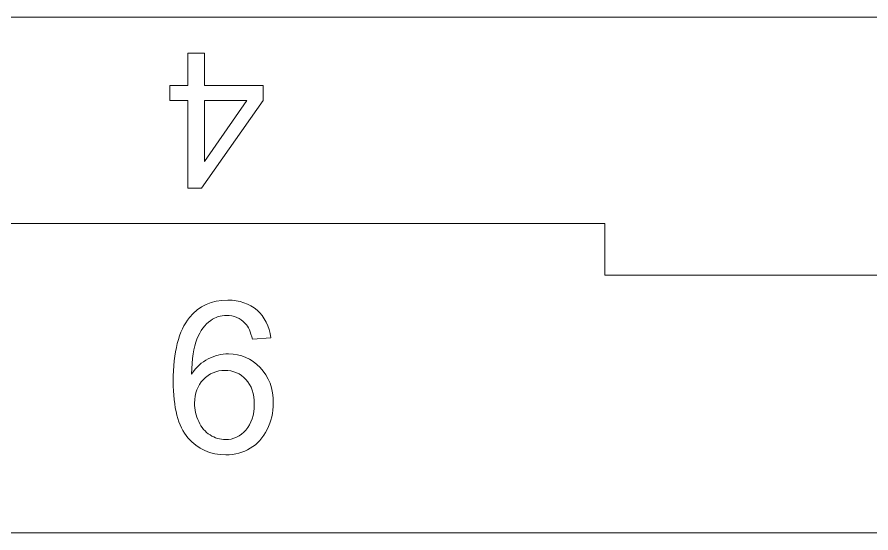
# Model space of a CAD drawing. Header units: millimetres. Extents: x -101 to 34, y -11 to -1.
# Drawn here: x -52.32 to -35.76, y -11.25 to -1.25 of the extents above; entities that cross this region are included whole.
import ezdxf

# ---------------------------------------------------------------- set-up
doc = ezdxf.new("R2010")
doc.units = ezdxf.units.MM
doc.header["$MEASUREMENT"] = 0
doc.layers.add('Layer 1', color=7, linetype='Continuous')

msp = doc.modelspace()

# ---------------------------------------------------------------- linework, layer by layer
at = {"layer": 'Layer 1', "lineweight": 20}
for points, knots in [([(-100.9197, -2.2468), (-100.9197, -2.2468), (-100.9197, -1.2468), (-100.9197, -1.2468), (-55.9197, -1.2468), (-10.9197, -1.2468), (34.0803, -1.2468), (34.0803, -1.2468), (34.0803, -10.2468), (34.0803, -10.2468)], [0, 0, 0, 0, 0.3333333, 0.3333333, 0.3333333, 0.6666667, 0.6666667, 0.6666667, 1, 1, 1, 1]), ([(19.0803, -10.2468), (19.0803, -10.2468), (34.0803, -10.2468), (34.0803, -10.2468), (34.0803, -10.2468), (34.0803, -11.2468), (34.0803, -11.2468), (-10.9197, -11.2468), (-55.9197, -11.2468), (-100.9197, -11.2468), (-100.9197, -11.2468), (-100.9197, -2.2468), (-100.9197, -2.2468), (-100.9197, -2.2468), (-85.9197, -2.2468), (-85.9197, -2.2468), (-85.9197, -2.2468), (-85.9197, -3.2468), (-85.9197, -3.2468), (-85.9197, -3.2468), (-70.9197, -3.2468), (-70.9197, -3.2468), (-70.9197, -3.2468), (-70.9197, -4.2468), (-70.9197, -4.2468), (-70.9197, -4.2468), (-55.9197, -4.2468), (-55.9197, -4.2468), (-55.9197, -4.2468), (-55.9197, -5.2468), (-55.9197, -5.2468), (-55.9197, -5.2468), (-40.9197, -5.2468), (-40.9197, -5.2468), (-40.9197, -5.2468), (-40.9197, -6.2468), (-40.9197, -6.2468), (-40.9197, -6.2468), (-25.9197, -6.2468), (-25.9197, -6.2468), (-25.9197, -6.2468), (-25.9197, -7.2468), (-25.9197, -7.2468), (-25.9197, -7.2468), (-10.9197, -7.2468), (-10.9197, -7.2468), (-10.9197, -7.2468), (-10.9197, -8.2468), (-10.9197, -8.2468), (-10.9197, -8.2468), (4.0803, -8.2468), (4.0803, -8.2468), (4.0803, -8.2468), (4.0803, -9.2468), (4.0803, -9.2468), (4.0803, -9.2468), (19.0803, -9.2468), (19.0803, -9.2468), (19.0803, -9.2468), (19.0803, -10.2468), (19.0803, -10.2468)], [0, 0, 0, 0, 0.05, 0.05, 0.05, 0.1, 0.1, 0.1, 0.15, 0.15, 0.15, 0.2, 0.2, 0.2, 0.25, 0.25, 0.25, 0.3, 0.3, 0.3, 0.35, 0.35, 0.35, 0.4, 0.4, 0.4, 0.45, 0.45, 0.45, 0.5, 0.5, 0.5, 0.55, 0.55, 0.55, 0.6, 0.6, 0.6, 0.65, 0.65, 0.65, 0.7, 0.7, 0.7, 0.75, 0.75, 0.75, 0.8, 0.8, 0.8, 0.85, 0.85, 0.85, 0.9, 0.9, 0.9, 0.95, 0.95, 0.95, 1, 1, 1, 1])]:
    msp.add_open_spline(points, degree=3, knots=knots, dxfattribs=at)
at = {"layer": 'Layer 1', "color": 1, "lineweight": 9}
for points, knots in [([(-48.681, -1.9453), (-48.681, -1.9453), (-48.681, -2.5707), (-48.681, -2.5707), (-48.681, -2.5707), (-47.5436, -2.5707), (-47.5436, -2.5707), (-47.5436, -2.5707), (-47.5436, -2.8669), (-47.5436, -2.8669), (-47.5436, -2.8669), (-48.7395, -4.5639), (-48.7395, -4.5639), (-48.7395, -4.5639), (-49.0028, -4.5639), (-49.0028, -4.5639), (-49.0028, -4.5639), (-49.0028, -2.8669), (-49.0028, -2.8669), (-49.0028, -2.8669), (-49.3576, -2.8669), (-49.3576, -2.8669), (-49.3576, -2.8669), (-49.3576, -2.5707), (-49.3576, -2.5707), (-49.3576, -2.5707), (-49.0028, -2.5707), (-49.0028, -2.5707), (-49.0028, -2.5707), (-49.0028, -1.9453), (-49.0028, -1.9453), (-49.0028, -1.9453), (-48.681, -1.9453), (-48.681, -1.9453)], [0, 0, 0, 0, 0.0909091, 0.0909091, 0.0909091, 0.1818182, 0.1818182, 0.1818182, 0.2727273, 0.2727273, 0.2727273, 0.3636364, 0.3636364, 0.3636364, 0.4545455, 0.4545455, 0.4545455, 0.5454545, 0.5454545, 0.5454545, 0.6363636, 0.6363636, 0.6363636, 0.7272727, 0.7272727, 0.7272727, 0.8181818, 0.8181818, 0.8181818, 0.9090909, 0.9090909, 0.9090909, 1, 1, 1, 1]), ([(-48.681, -2.8669), (-48.681, -2.8669), (-48.681, -4.0451), (-48.681, -4.0451), (-48.681, -4.0451), (-47.8599, -2.8669), (-47.8599, -2.8669), (-47.8599, -2.8669), (-48.681, -2.8669), (-48.681, -2.8669)], [0, 0, 0, 0, 0.3333333, 0.3333333, 0.3333333, 0.6666667, 0.6666667, 0.6666667, 1, 1, 1, 1]), ([(-47.3981, -7.4649), (-47.3981, -7.4649), (-47.7549, -7.4936), (-47.7549, -7.4936), (-47.787, -7.3521), (-47.8328, -7.2489), (-47.8923, -7.1846), (-47.99, -7.0814), (-48.111, -7.0301), (-48.2546, -7.0301), (-48.3701, -7.0301), (-48.4726, -7.0623), (-48.5608, -7.1265), (-48.6743, -7.2092), (-48.7632, -7.3295), (-48.8295, -7.4881), (-48.8951, -7.6474), (-48.9293, -7.8737), (-48.932, -8.1669), (-48.8452, -8.035), (-48.7386, -7.9366), (-48.6128, -7.873), (-48.487, -7.8087), (-48.3558, -7.7766), (-48.2177, -7.7766), (-47.977, -7.7766), (-47.772, -7.8655), (-47.6024, -8.0425), (-47.4336, -8.2196), (-47.3488, -8.4479), (-47.3488, -8.7288), (-47.3488, -8.9134), (-47.3885, -9.0843), (-47.4678, -9.2429), (-47.5478, -9.4015), (-47.6564, -9.5225), (-47.7959, -9.6066), (-47.9347, -9.6906), (-48.0926, -9.733), (-48.2689, -9.733), (-48.569, -9.733), (-48.8144, -9.6223), (-49.0045, -9.4015), (-49.1938, -9.1807), (-49.2888, -8.8163), (-49.2888, -8.3091), (-49.2888, -7.7417), (-49.1836, -7.3289), (-48.9737, -7.0711), (-48.7905, -6.8469), (-48.5437, -6.7348), (-48.2327, -6.7348), (-48.0017, -6.7348), (-47.8116, -6.7998), (-47.664, -6.929), (-47.5163, -7.0582), (-47.4274, -7.2366), (-47.3981, -7.4649)], [0, 0, 0, 0, 0.0526316, 0.0526316, 0.0526316, 0.1052632, 0.1052632, 0.1052632, 0.1578947, 0.1578947, 0.1578947, 0.2105263, 0.2105263, 0.2105263, 0.2631579, 0.2631579, 0.2631579, 0.3157895, 0.3157895, 0.3157895, 0.3684211, 0.3684211, 0.3684211, 0.4210526, 0.4210526, 0.4210526, 0.4736842, 0.4736842, 0.4736842, 0.5263158, 0.5263158, 0.5263158, 0.5789474, 0.5789474, 0.5789474, 0.6315789, 0.6315789, 0.6315789, 0.6842105, 0.6842105, 0.6842105, 0.7368421, 0.7368421, 0.7368421, 0.7894737, 0.7894737, 0.7894737, 0.8421053, 0.8421053, 0.8421053, 0.8947368, 0.8947368, 0.8947368, 0.9473684, 0.9473684, 0.9473684, 1, 1, 1, 1]), ([(-48.8746, -8.7323), (-48.8746, -8.8567), (-48.8479, -8.9756), (-48.7953, -9.0891), (-48.7427, -9.2026), (-48.6688, -9.2887), (-48.5752, -9.3482), (-48.4808, -9.4076), (-48.381, -9.4377), (-48.2751, -9.4377), (-48.1213, -9.4377), (-47.99, -9.3762), (-47.8813, -9.2531), (-47.7727, -9.1301), (-47.718, -8.9633), (-47.718, -8.7521), (-47.718, -8.5491), (-47.772, -8.3891), (-47.8793, -8.2722), (-47.9866, -8.1553), (-48.1233, -8.0965), (-48.2894, -8.0965), (-48.4521, -8.0965), (-48.5909, -8.1553), (-48.7044, -8.2722), (-48.8179, -8.3891), (-48.8746, -8.5422), (-48.8746, -8.7323)], [0, 0, 0, 0, 0.1111111, 0.1111111, 0.1111111, 0.2222222, 0.2222222, 0.2222222, 0.3333333, 0.3333333, 0.3333333, 0.4444444, 0.4444444, 0.4444444, 0.5555556, 0.5555556, 0.5555556, 0.6666667, 0.6666667, 0.6666667, 0.7777778, 0.7777778, 0.7777778, 0.8888889, 0.8888889, 0.8888889, 1, 1, 1, 1])]:
    msp.add_open_spline(points, degree=3, knots=knots, dxfattribs=at)

doc.saveas('drawing.dxf')
